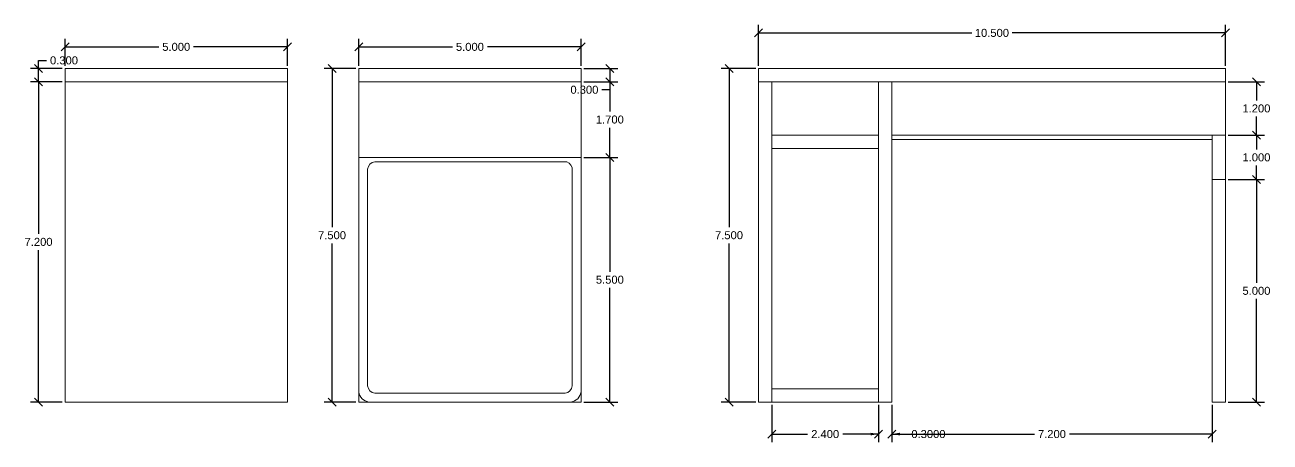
# Model space of a CAD drawing. Header units: centimetres. Extents: x -239 to 1959, y -161 to 626.
# Drawn here: x 546.72 to 574.72, y -124.69 to -115.31 of the extents above; entities that cross this region are included whole.
import ezdxf

# ---------------------------------------------------------------- set-up
doc = ezdxf.new("R2010")
doc.units = ezdxf.units.CM
doc.header["$MEASUREMENT"] = 0
doc.styles.get("Standard").update_dxf_attribs({"font": 'Arial.ttf'})
doc.dimstyles.get("Standard").update_dxf_attribs({"dimtxt": 0.18, "dimasz": 0.18, "dimexe": 0.18, "dimexo": 0.0625, "dimgap": 0.09, "dimtad": 0, "dimtih": 1, "dimtoh": 1, "dimdec": 4, "dimzin": 0, "dimdsep": 46, "dimtxsty": 'Standard', "dimcen": 0.09, "dimadec": 0, "dimazin": 0, "dimtfac": 1, "dimtdec": 4, "dimtofl": 0, "dimtmove": 0, "dimatfit": 3, "dimfxl": 1, "dimtolj": 1, "dimtzin": 0, "dimarcsym": 0})

# ---------------------------------------------------------------- blocks, each defined once
blk = doc.blocks.new('_Oblique')
at = {"color": 0, "linetype": 'ByBlock', "lineweight": -2}
blk.add_line((-0.5, -0.5), (0.5, 0.5), dxfattribs=at)
blk = doc.blocks.new('*D321')
at = {"color": 0, "lineweight": -2, "transparency": 16777216}
for p, q in [((547.559, -116.589), (546.846, -116.589)), ((547.026, -116.589), (547.026, -120.008)), ((547.026, -123.789), (547.026, -120.371)), ((547.559, -123.789), (546.846, -123.789))]:
    blk.add_line(p, q, dxfattribs=at)
at = {"layer": 'Defpoints', "color": 0, "transparency": 16777216}
for p in [(547.026, -116.589), (547.622, -116.589), (547.622, -123.789)]:
    blk.add_point(p, dxfattribs=at)
at = {"color": 0, "lineweight": -2, "transparency": 16777216, "xscale": 0.18, "yscale": 0.18, "zscale": 0.18}
for p, rotation in [((547.026, -116.589), 90), ((547.026, -123.789), 270)]:
    blk.add_blockref('_Oblique', p, dxfattribs=dict(at, rotation=rotation))
at = {"color": 0, "transparency": 16777216, "insert": (547.026, -120.189), "char_height": 0.18, "attachment_point": 5}
blk.add_mtext('\\A1;7.200', dxfattribs=at)
blk = doc.blocks.new('*D322')
at = {"color": 0, "lineweight": -2, "transparency": 16777216}
for p, q in [((547.622, -116.227), (547.622, -115.625)), ((552.622, -116.227), (552.622, -115.625)), ((547.622, -115.805), (549.73, -115.805)), ((552.622, -115.805), (550.514, -115.805))]:
    blk.add_line(p, q, dxfattribs=at)
at = {"layer": 'Defpoints', "color": 0, "transparency": 16777216}
for p in [(552.622, -115.805), (547.622, -116.289), (552.622, -116.289)]:
    blk.add_point(p, dxfattribs=at)
at = {"color": 0, "lineweight": -2, "transparency": 16777216, "xscale": 0.18, "yscale": 0.18, "zscale": 0.18, "rotation": 180}
blk.add_blockref('_Oblique', (547.622, -115.805), dxfattribs=at)
at = {"color": 0, "lineweight": -2, "transparency": 16777216, "xscale": 0.18, "yscale": 0.18, "zscale": 0.18}
blk.add_blockref('_Oblique', (552.622, -115.805), dxfattribs=at)
at = {"color": 0, "transparency": 16777216, "insert": (550.122, -115.805), "char_height": 0.18, "attachment_point": 5}
blk.add_mtext('\\A1;5.000', dxfattribs=at)
blk = doc.blocks.new('*D323')
at = {"color": 0, "lineweight": -2, "transparency": 16777216}
for p, q in [((547.026, -116.289), (547.026, -116.109)), ((547.026, -116.109), (547.206, -116.109)), ((547.559, -116.289), (546.846, -116.289)), ((547.026, -116.589), (547.026, -116.289)), ((547.559, -116.589), (546.846, -116.589))]:
    blk.add_line(p, q, dxfattribs=at)
at = {"layer": 'Defpoints', "color": 0, "transparency": 16777216}
for p in [(547.026, -116.289), (547.622, -116.289), (547.622, -116.589)]:
    blk.add_point(p, dxfattribs=at)
at = {"color": 0, "lineweight": -2, "transparency": 16777216, "xscale": 0.18, "yscale": 0.18, "zscale": 0.18}
for p, rotation in [((547.026, -116.289), 90), ((547.026, -116.589), 270)]:
    blk.add_blockref('_Oblique', p, dxfattribs=dict(at, rotation=rotation))
at = {"color": 0, "transparency": 16777216, "insert": (547.598, -116.109), "char_height": 0.18, "attachment_point": 5}
blk.add_mtext('\\A1;0.300', dxfattribs=at)
blk = doc.blocks.new('*D324')
at = {"color": 0, "lineweight": -2, "transparency": 16777216}
for p, q in [((554.165, -116.289), (553.446, -116.289)), ((553.626, -116.289), (553.626, -119.858)), ((553.626, -123.789), (553.626, -120.221)), ((554.165, -123.789), (553.446, -123.789))]:
    blk.add_line(p, q, dxfattribs=at)
at = {"layer": 'Defpoints', "color": 0, "transparency": 16777216}
for p in [(553.626, -116.289), (554.227, -116.289), (554.227, -123.789)]:
    blk.add_point(p, dxfattribs=at)
at = {"color": 0, "lineweight": -2, "transparency": 16777216, "xscale": 0.18, "yscale": 0.18, "zscale": 0.18}
for p, rotation in [((553.626, -116.289), 90), ((553.626, -123.789), 270)]:
    blk.add_blockref('_Oblique', p, dxfattribs=dict(at, rotation=rotation))
at = {"color": 0, "transparency": 16777216, "insert": (553.626, -120.039), "char_height": 0.18, "attachment_point": 5}
blk.add_mtext('\\A1;7.500', dxfattribs=at)
blk = doc.blocks.new('*D325')
at = {"color": 0, "lineweight": -2, "transparency": 16777216}
for p, q in [((559.29, -116.289), (560.054, -116.289)), ((559.874, -116.289), (559.874, -116.589)), ((559.29, -116.589), (560.054, -116.589)), ((559.874, -116.769), (559.694, -116.769)), ((559.874, -116.589), (559.874, -116.769))]:
    blk.add_line(p, q, dxfattribs=at)
at = {"layer": 'Defpoints', "color": 0, "transparency": 16777216}
for p in [(559.227, -116.289), (559.227, -116.589), (559.874, -116.589)]:
    blk.add_point(p, dxfattribs=at)
at = {"color": 0, "lineweight": -2, "transparency": 16777216, "xscale": 0.18, "yscale": 0.18, "zscale": 0.18}
for p, rotation in [((559.874, -116.289), 90), ((559.874, -116.589), 270)]:
    blk.add_blockref('_Oblique', p, dxfattribs=dict(at, rotation=rotation))
at = {"color": 0, "transparency": 16777216, "insert": (559.302, -116.769), "char_height": 0.18, "attachment_point": 5}
blk.add_mtext('\\A1;0.300', dxfattribs=at)
blk = doc.blocks.new('*D326')
at = {"color": 0, "lineweight": -2, "transparency": 16777216}
for p, q in [((559.29, -116.589), (560.054, -116.589)), ((559.874, -116.589), (559.874, -117.258)), ((559.874, -118.289), (559.874, -117.621)), ((559.29, -118.289), (560.054, -118.289))]:
    blk.add_line(p, q, dxfattribs=at)
at = {"layer": 'Defpoints', "color": 0, "transparency": 16777216}
for p in [(559.227, -116.589), (559.227, -118.289), (559.874, -118.289)]:
    blk.add_point(p, dxfattribs=at)
at = {"color": 0, "lineweight": -2, "transparency": 16777216, "xscale": 0.18, "yscale": 0.18, "zscale": 0.18}
for p, rotation in [((559.874, -116.589), 90), ((559.874, -118.289), 270)]:
    blk.add_blockref('_Oblique', p, dxfattribs=dict(at, rotation=rotation))
at = {"color": 0, "transparency": 16777216, "insert": (559.874, -117.439), "char_height": 0.18, "attachment_point": 5}
blk.add_mtext('\\A1;1.700', dxfattribs=at)
blk = doc.blocks.new('*D327')
at = {"color": 0, "lineweight": -2, "transparency": 16777216}
for p, q in [((559.29, -118.289), (560.054, -118.289)), ((559.874, -118.289), (559.874, -120.858)), ((559.874, -123.789), (559.874, -121.221)), ((559.29, -123.789), (560.054, -123.789))]:
    blk.add_line(p, q, dxfattribs=at)
at = {"layer": 'Defpoints', "color": 0, "transparency": 16777216}
for p in [(559.227, -118.289), (559.227, -123.789), (559.874, -123.789)]:
    blk.add_point(p, dxfattribs=at)
at = {"color": 0, "lineweight": -2, "transparency": 16777216, "xscale": 0.18, "yscale": 0.18, "zscale": 0.18}
for p, rotation in [((559.874, -118.289), 90), ((559.874, -123.789), 270)]:
    blk.add_blockref('_Oblique', p, dxfattribs=dict(at, rotation=rotation))
at = {"color": 0, "transparency": 16777216, "insert": (559.874, -121.039), "char_height": 0.18, "attachment_point": 5}
blk.add_mtext('\\A1;5.500', dxfattribs=at)
blk = doc.blocks.new('*D302')
at = {"color": 0, "lineweight": -2, "transparency": 16777216}
for p, q in [((554.227, -116.227), (554.227, -115.625)), ((559.227, -116.227), (559.227, -115.625)), ((554.227, -115.805), (556.335, -115.805)), ((559.227, -115.805), (557.119, -115.805))]:
    blk.add_line(p, q, dxfattribs=at)
at = {"layer": 'Defpoints', "color": 0, "transparency": 16777216}
for p in [(559.227, -115.805), (554.227, -116.289), (559.227, -116.289)]:
    blk.add_point(p, dxfattribs=at)
at = {"color": 0, "lineweight": -2, "transparency": 16777216, "xscale": 0.18, "yscale": 0.18, "zscale": 0.18, "rotation": 180}
blk.add_blockref('_Oblique', (554.227, -115.805), dxfattribs=at)
at = {"color": 0, "lineweight": -2, "transparency": 16777216, "xscale": 0.18, "yscale": 0.18, "zscale": 0.18}
blk.add_blockref('_Oblique', (559.227, -115.805), dxfattribs=at)
at = {"color": 0, "transparency": 16777216, "insert": (556.727, -115.805), "char_height": 0.18, "attachment_point": 5}
blk.add_mtext('\\A1;5.000', dxfattribs=at)
blk = doc.blocks.new('*D328')
at = {"color": 0, "lineweight": -2, "transparency": 16777216}
for p, q in [((563.154, -116.289), (562.374, -116.289)), ((562.554, -116.289), (562.554, -119.858)), ((562.554, -123.789), (562.554, -120.221)), ((563.154, -123.789), (562.374, -123.789))]:
    blk.add_line(p, q, dxfattribs=at)
at = {"layer": 'Defpoints', "color": 0, "transparency": 16777216}
for p in [(562.554, -116.289), (563.217, -116.289), (563.217, -123.789)]:
    blk.add_point(p, dxfattribs=at)
at = {"color": 0, "lineweight": -2, "transparency": 16777216, "xscale": 0.18, "yscale": 0.18, "zscale": 0.18}
for p, rotation in [((562.554, -116.289), 90), ((562.554, -123.789), 270)]:
    blk.add_blockref('_Oblique', p, dxfattribs=dict(at, rotation=rotation))
at = {"color": 0, "transparency": 16777216, "insert": (562.554, -120.039), "char_height": 0.18, "attachment_point": 5}
blk.add_mtext('\\A1;7.500', dxfattribs=at)
blk = doc.blocks.new('*D329')
at = {"color": 0, "lineweight": -2, "transparency": 16777216}
for p, q in [((563.217, -116.227), (563.217, -115.311)), ((573.717, -116.227), (573.717, -115.311)), ((563.217, -115.491), (568.012, -115.491)), ((573.717, -115.491), (568.921, -115.491))]:
    blk.add_line(p, q, dxfattribs=at)
at = {"layer": 'Defpoints', "color": 0, "transparency": 16777216}
for p in [(573.717, -115.491), (563.217, -116.289), (573.717, -116.289)]:
    blk.add_point(p, dxfattribs=at)
at = {"color": 0, "lineweight": -2, "transparency": 16777216, "xscale": 0.18, "yscale": 0.18, "zscale": 0.18, "rotation": 180}
blk.add_blockref('_Oblique', (563.217, -115.491), dxfattribs=at)
at = {"color": 0, "lineweight": -2, "transparency": 16777216, "xscale": 0.18, "yscale": 0.18, "zscale": 0.18}
blk.add_blockref('_Oblique', (573.717, -115.491), dxfattribs=at)
at = {"color": 0, "transparency": 16777216, "insert": (568.467, -115.491), "char_height": 0.18, "attachment_point": 5}
blk.add_mtext('\\A1;10.500', dxfattribs=at)
blk = doc.blocks.new('*D330')
at = {"color": 0, "lineweight": -2, "transparency": 16777216}
for p, q in [((563.517, -123.852), (563.517, -124.689)), ((565.917, -123.852), (565.917, -124.689)), ((563.517, -124.509), (564.321, -124.509)), ((565.917, -124.509), (565.112, -124.509))]:
    blk.add_line(p, q, dxfattribs=at)
at = {"layer": 'Defpoints', "color": 0, "transparency": 16777216}
for p in [(563.517, -123.789), (565.917, -123.789), (565.917, -124.509)]:
    blk.add_point(p, dxfattribs=at)
at = {"color": 0, "lineweight": -2, "transparency": 16777216, "xscale": 0.18, "yscale": 0.18, "zscale": 0.18, "rotation": 180}
blk.add_blockref('_Oblique', (563.517, -124.509), dxfattribs=at)
at = {"color": 0, "lineweight": -2, "transparency": 16777216, "xscale": 0.18, "yscale": 0.18, "zscale": 0.18}
blk.add_blockref('_Oblique', (565.917, -124.509), dxfattribs=at)
at = {"color": 0, "transparency": 16777216, "insert": (564.717, -124.509), "char_height": 0.18, "attachment_point": 5}
blk.add_mtext('\\A1;2.400', dxfattribs=at)
blk = doc.blocks.new('*D331')
at = {"color": 0, "lineweight": -2, "transparency": 16777216}
for p, q in [((565.917, -123.852), (565.917, -124.689)), ((566.217, -123.852), (566.217, -124.689)), ((565.737, -124.509), (565.557, -124.509)), ((566.397, -124.509), (566.577, -124.509))]:
    blk.add_line(p, q, dxfattribs=at)
at = {"color": 0, "transparency": 16777216}
for points in [[(565.737, -124.479), (565.737, -124.539), (565.917, -124.509)], [(566.397, -124.479), (566.397, -124.539), (566.217, -124.509)]]:
    blk.add_solid(points, dxfattribs=at)
at = {"layer": 'Defpoints', "color": 0, "transparency": 16777216}
for p in [(565.917, -123.789), (566.217, -123.789), (566.217, -124.509)]:
    blk.add_point(p, dxfattribs=at)
at = {"color": 0, "transparency": 16777216, "insert": (567.039, -124.509), "char_height": 0.18, "attachment_point": 5}
blk.add_mtext('\\A1;0.3000', dxfattribs=at)
blk = doc.blocks.new('*D332')
at = {"color": 0, "lineweight": -2, "transparency": 16777216}
for p, q in [((566.217, -123.852), (566.217, -124.689)), ((573.417, -123.852), (573.417, -124.689)), ((566.217, -124.509), (569.423, -124.509)), ((573.417, -124.509), (570.21, -124.509))]:
    blk.add_line(p, q, dxfattribs=at)
at = {"layer": 'Defpoints', "color": 0, "transparency": 16777216}
for p in [(566.217, -123.789), (573.417, -123.789), (573.417, -124.509)]:
    blk.add_point(p, dxfattribs=at)
at = {"color": 0, "lineweight": -2, "transparency": 16777216, "xscale": 0.18, "yscale": 0.18, "zscale": 0.18, "rotation": 180}
blk.add_blockref('_Oblique', (566.217, -124.509), dxfattribs=at)
at = {"color": 0, "lineweight": -2, "transparency": 16777216, "xscale": 0.18, "yscale": 0.18, "zscale": 0.18}
blk.add_blockref('_Oblique', (573.417, -124.509), dxfattribs=at)
at = {"color": 0, "transparency": 16777216, "insert": (569.817, -124.509), "char_height": 0.18, "attachment_point": 5}
blk.add_mtext('\\A1;7.200', dxfattribs=at)
blk = doc.blocks.new('*D333')
at = {"color": 0, "lineweight": -2, "transparency": 16777216}
for p, q in [((573.779, -116.589), (574.596, -116.589)), ((574.416, -116.589), (574.416, -117.008)), ((574.416, -117.789), (574.416, -117.371)), ((573.779, -117.789), (574.596, -117.789))]:
    blk.add_line(p, q, dxfattribs=at)
at = {"layer": 'Defpoints', "color": 0, "transparency": 16777216}
for p in [(573.717, -116.589), (573.717, -117.789), (574.416, -117.789)]:
    blk.add_point(p, dxfattribs=at)
at = {"color": 0, "lineweight": -2, "transparency": 16777216, "xscale": 0.18, "yscale": 0.18, "zscale": 0.18}
for p, rotation in [((574.416, -116.589), 90), ((574.416, -117.789), 270)]:
    blk.add_blockref('_Oblique', p, dxfattribs=dict(at, rotation=rotation))
at = {"color": 0, "transparency": 16777216, "insert": (574.416, -117.189), "char_height": 0.18, "attachment_point": 5}
blk.add_mtext('\\A1;1.200', dxfattribs=at)
blk = doc.blocks.new('*D334')
at = {"color": 0, "lineweight": -2, "transparency": 16777216}
for p, q in [((573.779, -117.789), (574.596, -117.789)), ((574.416, -117.789), (574.416, -118.108)), ((574.416, -118.789), (574.416, -118.471)), ((573.779, -118.789), (574.596, -118.789))]:
    blk.add_line(p, q, dxfattribs=at)
at = {"layer": 'Defpoints', "color": 0, "transparency": 16777216}
for p in [(573.717, -117.789), (573.717, -118.789), (574.416, -118.789)]:
    blk.add_point(p, dxfattribs=at)
at = {"color": 0, "lineweight": -2, "transparency": 16777216, "xscale": 0.18, "yscale": 0.18, "zscale": 0.18}
for p, rotation in [((574.416, -117.789), 90), ((574.416, -118.789), 270)]:
    blk.add_blockref('_Oblique', p, dxfattribs=dict(at, rotation=rotation))
at = {"color": 0, "transparency": 16777216, "insert": (574.416, -118.289), "char_height": 0.18, "attachment_point": 5}
blk.add_mtext('\\A1;1.000', dxfattribs=at)
blk = doc.blocks.new('*D335')
at = {"color": 0, "lineweight": -2, "transparency": 16777216}
for p, q in [((573.779, -118.789), (574.596, -118.789)), ((574.416, -118.789), (574.416, -121.108)), ((574.416, -123.789), (574.416, -121.471)), ((573.779, -123.789), (574.596, -123.789))]:
    blk.add_line(p, q, dxfattribs=at)
at = {"layer": 'Defpoints', "color": 0, "transparency": 16777216}
for p in [(573.717, -118.789), (573.717, -123.789), (574.416, -123.789)]:
    blk.add_point(p, dxfattribs=at)
at = {"color": 0, "lineweight": -2, "transparency": 16777216, "xscale": 0.18, "yscale": 0.18, "zscale": 0.18}
for p, rotation in [((574.416, -118.789), 90), ((574.416, -123.789), 270)]:
    blk.add_blockref('_Oblique', p, dxfattribs=dict(at, rotation=rotation))
at = {"color": 0, "transparency": 16777216, "insert": (574.416, -121.289), "char_height": 0.18, "attachment_point": 5}
blk.add_mtext('\\A1;5.000', dxfattribs=at)

msp = doc.modelspace()

# ---------------------------------------------------------------- linework, layer by layer
at = {"lineweight": 5}
for p, q in [((563.21676, -123.78933), (563.21676, -116.28933)), ((563.21676, -116.28933), (573.71676, -116.28933)), ((573.71676, -116.28933), (573.71676, -123.78933)), ((547.62189, -116.58933), (552.62189, -116.58933)), ((554.22739, -116.58933), (559.22739, -116.58933)), ((563.51676, -116.58933), (563.51676, -123.78933)), ((565.91676, -116.58933), (565.91676, -123.78933)), ((566.21676, -116.58933), (566.21676, -123.78933)), ((563.51676, -117.78933), (565.91676, -117.78933)), ((566.21676, -117.78933), (573.71676, -117.78933)), ((566.21676, -117.88933), (573.41676, -117.88933)), ((573.41676, -117.78933), (573.41676, -123.78933)), ((563.51676, -118.08933), (565.91676, -118.08933)), ((573.41676, -118.78933), (573.71676, -118.78933)), ((563.51676, -123.48933), (565.91676, -123.48933)), ((566.21676, -123.78933), (563.21676, -123.78933)), ((573.41676, -123.78933), (573.71676, -123.78933))]:
    msp.add_line(p, q, dxfattribs=at)
for points in [[(547.62189, -123.56096), (547.62189, -116.28933), (552.62189, -116.28933), (552.62189, -123.56096)], [(554.22739, -123.56096), (554.22739, -116.28933), (559.22739, -116.28933), (559.22739, -123.56096)], [(563.21676, -116.58933), (573.71676, -116.58933)], [(547.62189, -118.28933), (547.62189, -123.78933), (552.62189, -123.78933), (552.62189, -118.28933)], [(554.22739, -118.28933), (559.22739, -118.28933)], [(554.22739, -118.28933), (554.22739, -123.78933), (559.22739, -123.78933), (559.22739, -118.28933)], [(554.58708, -118.38933), (558.90505, -118.38933)], [(554.42739, -123.42763), (554.42739, -118.55103)], [(559.02739, -118.54256), (559.02739, -123.42763)], [(558.8677, -123.58933), (554.58708, -123.58933)], [(552.39335, -123.78933), (547.85043, -123.78933)], [(558.99885, -123.78933), (554.45593, -123.78933)]]:
    msp.add_lwpolyline(points, dxfattribs=at)
for centre, radius, start, end in [((554.60849, -118.57018), 0.18211, 96.753634, 173.96423), ((558.84628, -118.56171), 0.18211, 353.96423, 71.174826), ((554.60849, -123.40848), 0.18211, 186.03577, 263.246366), ((558.84628, -123.40848), 0.18211, 276.753634, 353.96423), ((554.49155, -123.52515), 0.26658, 187.720679, 262.321507), ((558.96323, -123.52515), 0.26658, 277.678493, 352.279321)]:
    msp.add_arc(centre, radius, start, end, dxfattribs=at)

# ---------------------------------------------------------------- dimensions: what is measured, and where the dimension line sits
for base, p1, p2, picture, middle in [((573.71676, -115.49079), (563.21676, -116.28933), (573.71676, -116.28933), '*D329', (568.46676, -115.49079)), ((552.62189, -115.80473), (547.62189, -116.28933), (552.62189, -116.28933), '*D322', (550.12189, -115.80473)), ((559.22739, -115.80473), (554.22739, -116.28933), (559.22739, -116.28933), '*D302', (556.72739, -115.80473)), ((565.91676, -124.50863), (563.51676, -123.78933), (565.91676, -123.78933), '*D330', (564.71676, -124.50863)), ((573.41676, -124.50863), (566.21676, -123.78933), (573.41676, -123.78933), '*D332', (569.81676, -124.50863))]:
    dim = msp.add_linear_dim(base=base, p1=p1, p2=p2, dimstyle='Standard', override={"dimdec": 3, "dimblk1": 'Oblique', "dimblk2": 'Oblique', "dimsah": 1})
    dim.commit()
    dim.dimension.update_dxf_attribs({"geometry": picture, "text_midpoint": middle})
for base, p1, p2, picture, middle in [((547.02553, -116.28933), (547.62189, -116.58933), (547.62189, -116.28933), '*D323', (547.59758, -116.10933)), ((553.62633, -116.28933), (554.22739, -123.78933), (554.22739, -116.28933), '*D324', (553.62633, -120.03933)), ((559.87387, -116.58933), (559.22739, -116.28933), (559.22739, -116.58933), '*D325', (559.30182, -116.76933)), ((562.55409, -116.28933), (563.21676, -123.78933), (563.21676, -116.28933), '*D328', (562.55409, -120.03933)), ((547.02553, -116.58933), (547.62189, -123.78933), (547.62189, -116.58933), '*D321', (547.02553, -120.18933)), ((559.87387, -118.28933), (559.22739, -116.58933), (559.22739, -118.28933), '*D326', (559.87387, -117.43933)), ((574.41636, -117.78933), (573.71676, -116.58933), (573.71676, -117.78933), '*D333', (574.41636, -117.18933)), ((574.41636, -118.78933), (573.71676, -117.78933), (573.71676, -118.78933), '*D334', (574.41636, -118.28933)), ((559.87387, -123.78933), (559.22739, -118.28933), (559.22739, -123.78933), '*D327', (559.87387, -121.03933)), ((574.41636, -123.78933), (573.71676, -118.78933), (573.71676, -123.78933), '*D335', (574.41636, -121.28933))]:
    dim = msp.add_linear_dim(base=base, p1=p1, p2=p2, angle=90, dimstyle='Standard', override={"dimdec": 3, "dimblk1": 'Oblique', "dimblk2": 'Oblique', "dimsah": 1})
    dim.commit()
    dim.dimension.update_dxf_attribs({"geometry": picture, "text_midpoint": middle})
dim = msp.add_linear_dim(base=(566.21676, -124.50863), p1=(565.91676, -123.78933), p2=(566.21676, -123.78933), dimstyle='Standard')
dim.commit()
dim.dimension.update_dxf_attribs({"geometry": '*D331', "text_midpoint": (567.0388, -124.50863)})

doc.saveas('drawing.dxf')
